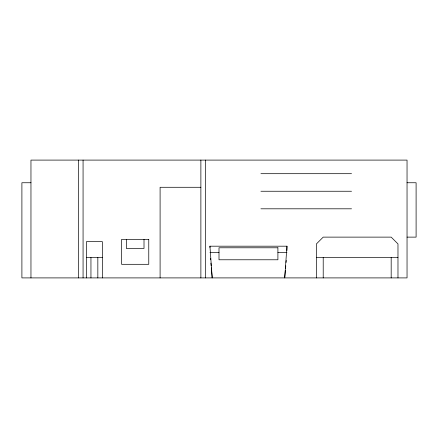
<?xml version="1.0" encoding="UTF-8"?>
<svg xmlns="http://www.w3.org/2000/svg" width="438" height="438" viewBox="0 0 438 438"><rect width="100%" height="100%" fill="white"/><g stroke="black" fill="none" stroke-linecap="round" stroke-linejoin="round"><path stroke-width="0.66" d="M209.939 247.426L209.939 246.189L286.967 246.189L284.7 277.906L285.357 270.514M285.532 268.499L285.773 265.817M286.069 262.461L286.249 260.446M260.911 173.689L351.533 173.689M30.961 182.75L21.9 182.75L21.9 277.906L407.039 277.906L407.039 160.094L30.961 160.094L30.961 277.906M407.039 182.75L416.1 182.75L416.1 237.122L407.039 237.122M200.878 187.283L160.094 187.283L160.094 277.906M260.911 191.247L351.533 191.247M260.911 208.806L351.533 208.806M209.939 252.387L219 252.387M277.906 252.387L286.967 252.387M86.423 257.511L102.372 257.511M316.417 257.511L397.978 257.511M210.475 258.431L210.596 259.772M210.892 263.129L211.132 265.817M211.308 267.832L212.206 277.906L209.939 246.189M397.978 277.906L397.978 243.922L391.178 237.122L323.211 237.122L316.417 243.922L316.417 277.906M391.178 257.511L391.178 277.906M323.211 257.511L323.211 277.906M286.967 246.189L286.967 250.525M205.406 160.094L205.406 277.906M200.878 160.094L200.878 277.906M144.009 239.389L144.009 248.45L126.341 248.45L126.341 239.389M102.372 277.906L102.372 241.656L86.423 241.656L86.423 277.906M97.838 257.511L97.838 277.906M90.951 257.511L90.951 277.906M83.067 160.094L83.067 277.906M78.539 160.094L78.539 277.906M148.767 239.389L121.583 239.389L121.583 264.311L148.767 264.311L148.767 239.389M277.906 247.782L219 247.782L219 259.778L277.906 259.778L277.906 247.782"/></g></svg>
